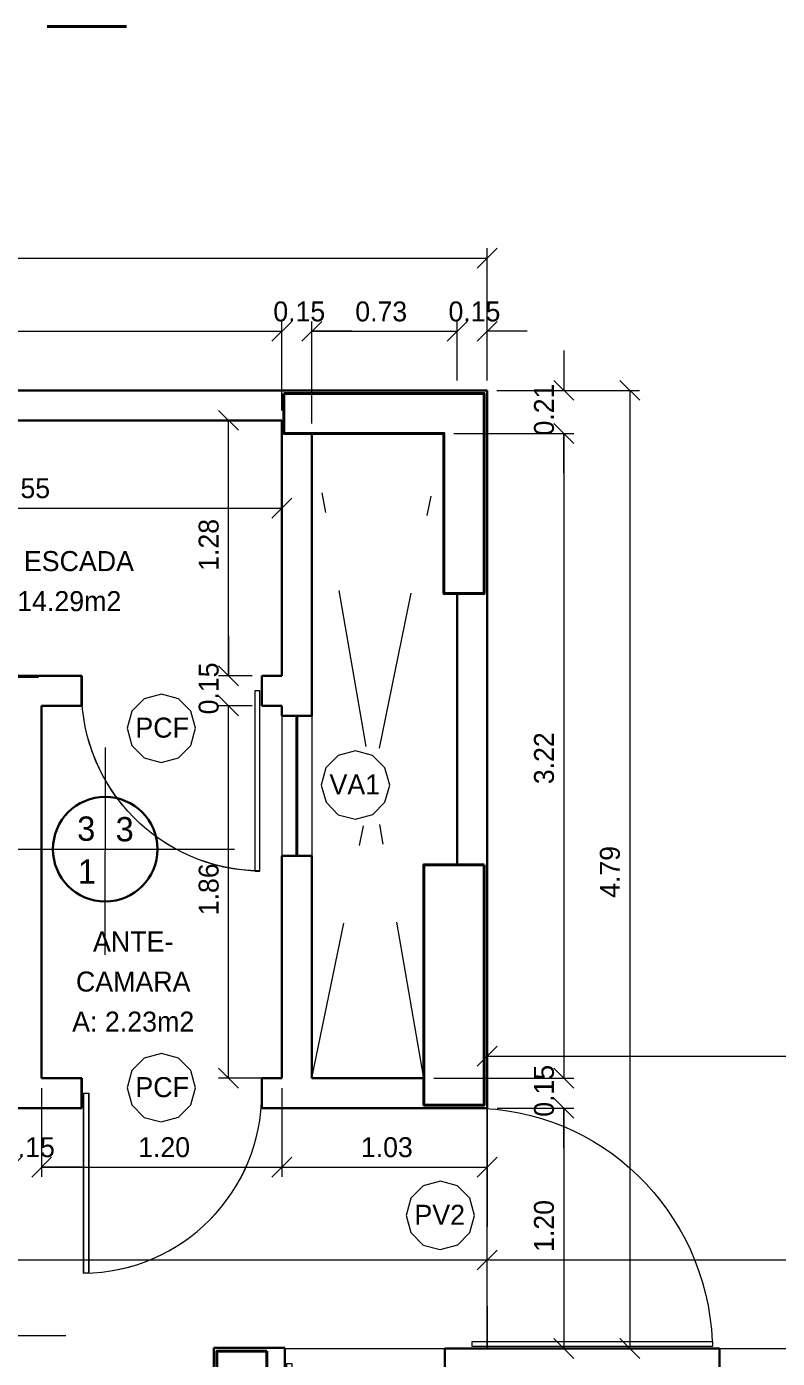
# Model space of a CAD drawing. Header units: metres. Extents: x 2.9 to 62.3, y 8 to 50.1.
# Drawn here: x 31.43 to 35.17, y 21.89 to 28.54 of the extents above; entities that cross this region are included whole.
import ezdxf
from ezdxf.enums import TextEntityAlignment as Align

# ---------------------------------------------------------------- set-up
doc = ezdxf.new("R2010")
doc.units = ezdxf.units.M
doc.header["$MEASUREMENT"] = 0
doc.linetypes.add('DGN Style 2', pattern=[0.98853, 0.593118, -0.395412])
doc.linetypes.add('DGN Style 4', pattern=[1.582636, 0.790824, -0.395412, 0.00098853, -0.395412])
doc.layers.get('Defpoints').update_dxf_attribs({"lineweight": 0})
for name, color, linetype, lineweight in [('Level 12', 7, 'Continuous', 0), ('Level 14', 7, 'Continuous', 0), ('Level 24-1', 7, 'Continuous', 0), ('Level 3', 7, 'Continuous', 0), ('Level 31', 7, 'Continuous', 0), ('Level 43', 7, 'Continuous', 0), ('Level 44', 7, 'Continuous', 0), ('Level 7', 7, 'Continuous', 0)]:
    doc.layers.add(name, color=color, linetype=linetype, lineweight=lineweight)
doc.styles.add('Style-INTL_ENGINEERING', font='INTL_ENGINEERING.shx')
doc.dimstyles.get("Standard").update_dxf_attribs({"dimtxt": 0.18, "dimasz": 0.18, "dimexe": 0.18, "dimexo": 0.0625, "dimgap": 0.09, "dimtad": 0, "dimtih": 1, "dimtoh": 1, "dimdec": 4, "dimzin": 1, "dimdsep": 46, "dimtxsty": 'Standard', "dimcen": 0, "dimadec": 0, "dimazin": 0, "dimtfac": 1, "dimtdec": 4, "dimtofl": 0, "dimtmove": 0, "dimatfit": 3, "dimfxl": 0, "dimtolj": 1, "dimtzin": 1, "dimarcsym": 0})

# ---------------------------------------------------------------- blocks, each defined once
blk = doc.blocks.new('PCF')
at = {"layer": 'Level 14', "color": 7, "linetype": 'Continuous', "lineweight": 13}
for p, q in [((32.5652, 25.224), (32.5653, 26.1241)), ((32.5653, 26.1241), (32.5902, 26.124)), ((32.5902, 26.124), (32.5902, 25.2241)), ((32.5902, 25.2241), (32.5652, 25.224))]:
    blk.add_line(p, q, dxfattribs=at)
blk.add_arc((32.6003, 25.224), 0.9, 90.63791, 180, dxfattribs=at)
at = {"layer": 'Level 7', "color": 7, "linetype": 'Continuous', "lineweight": 30}
for p, q in [((31.7002, 25.149), (31.7003, 25.2991)), ((32.6003, 25.149), (32.6003, 25.2991))]:
    blk.add_line(p, q, dxfattribs=at)
blk = doc.blocks.new('*U20')
at = {"layer": 'Level 14', "color": 7, "linetype": 'Continuous', "lineweight": 13}
for p, q in [((-0.39, 0.3613), (-0.365, 0.3614)), ((-0.39, -0.4386), (-0.39, 0.3613)), ((-0.365, 0.3614), (-0.365, -0.4386)), ((-0.365, -0.4386), (-0.39, -0.4386))]:
    blk.add_line(p, q, dxfattribs=at)
at = {"layer": 'Level 14', "color": 7, "linetype": 'Continuous', "lineweight": 13, "extrusion": (0, 0, -1)}
blk.add_arc((0.4, 0.3614), 0.8, 179.99984, 267.49235, dxfattribs=at)
at = {"layer": 'Level 7', "color": 7, "linetype": 'Continuous', "lineweight": 30}
for p, q in [((-0.4, 0.4386), (-0.4, 0.2886)), ((0.4, 0.4364), (0.4, 0.2864))]:
    blk.add_line(p, q, dxfattribs=at)
blk = doc.blocks.new('*D69')
at = {"layer": 'Defpoints'}
for p in [(30.4995, 27.3854), (33.7253, 27.3854), (27.2738, 26.7246), (33.7253, 26.7246)]:
    blk.add_point(p, dxfattribs=at)
at = {"layer": 'Level 43', "color": 2, "linetype": 'Continuous', "lineweight": 0}
for p, q in [((27.2241, 27.3357), (27.3236, 27.4352)), ((27.2738, 26.7741), (27.2738, 27.4349)), ((33.775, 27.4352), (33.6755, 27.3357)), ((33.7253, 26.7741), (33.7253, 27.4349)), ((27.2738, 27.3854), (33.7253, 27.3854))]:
    blk.add_line(p, q, dxfattribs=at)
at = {"layer": 'Level 43', "color": 2, "linetype": 'Continuous', "lineweight": 0, "style": 'Style-INTL_ENGINEERING'}
blk.add_text('6.45', height=0.0995, dxfattribs=at).set_placement((30.355, 27.4847), align=Align.MIDDLE_LEFT)
blk = doc.blocks.new('_Oblique')
at = {"color": 0, "linetype": 'ByBlock', "lineweight": -2}
blk.add_line((0.5, 0.5), (-0.5, -0.5), dxfattribs=at)
blk = doc.blocks.new('*D71')
at = {"layer": 'Defpoints'}
for p in [(30.062, 27.0195), (32.7002, 27.0195), (27.4238, 26.7246), (32.7002, 26.5746)]:
    blk.add_point(p, dxfattribs=at)
at = {"layer": 'Level 43', "color": 2, "linetype": 'Continuous', "lineweight": 0}
for p, q in [((27.3741, 26.9698), (27.4736, 27.0693)), ((27.4238, 26.7741), (27.4238, 27.069)), ((27.4238, 27.0195), (32.7002, 27.0195)), ((32.75, 27.0693), (32.6505, 26.9698)), ((32.7002, 26.6241), (32.7002, 27.069))]:
    blk.add_line(p, q, dxfattribs=at)
at = {"layer": 'Level 43', "color": 2, "linetype": 'Continuous', "lineweight": 0, "style": 'Style-INTL_ENGINEERING'}
blk.add_text('5.28', height=0.0995, dxfattribs=at).set_placement((29.9202, 27.1188), align=Align.MIDDLE_LEFT)
blk = doc.blocks.new('*D72')
at = {"layer": 'Defpoints'}
for p in [(32.7752, 27.0195), (32.8503, 27.0195), (32.7002, 26.5746), (32.8503, 26.5096)]:
    blk.add_point(p, dxfattribs=at)
at = {"layer": 'Level 43', "color": 2, "linetype": 'Continuous', "lineweight": 0}
for p, q in [((32.75, 27.0693), (32.6505, 26.9698)), ((32.6573, 27.0195), (32.7002, 27.0195)), ((32.7002, 26.6241), (32.7002, 27.069)), ((32.8005, 26.9698), (32.9, 27.0693)), ((32.8503, 26.5591), (32.8503, 27.069)), ((33.0498, 27.0195), (32.8503, 27.0195))]:
    blk.add_line(p, q, dxfattribs=at)
at = {"layer": 'Level 43', "color": 2, "linetype": 'Continuous', "lineweight": 0, "style": 'Style-INTL_ENGINEERING'}
blk.add_text('0.15', height=0.0995, dxfattribs=at).set_placement((32.6573, 27.1188), align=Align.MIDDLE_LEFT)
blk = doc.blocks.new('*D73')
at = {"layer": 'Defpoints'}
for p in [(33.2127, 27.0195), (33.5753, 27.0195), (33.5753, 26.7246), (32.8503, 26.5096)]:
    blk.add_point(p, dxfattribs=at)
at = {"layer": 'Level 43', "color": 2, "linetype": 'Continuous', "lineweight": 0}
for p, q in [((32.8005, 26.9698), (32.9, 27.0693)), ((32.8503, 26.5591), (32.8503, 27.069)), ((32.8503, 27.0195), (33.5753, 27.0195)), ((33.625, 27.0693), (33.5255, 26.9698)), ((33.5753, 26.7741), (33.5753, 27.069))]:
    blk.add_line(p, q, dxfattribs=at)
at = {"layer": 'Level 43', "color": 2, "linetype": 'Continuous', "lineweight": 0, "style": 'Style-INTL_ENGINEERING'}
blk.add_text('0.73', height=0.0995, dxfattribs=at).set_placement((33.0666, 27.1188), align=Align.MIDDLE_LEFT)
blk = doc.blocks.new('*D74')
at = {"layer": 'Defpoints'}
for p in [(33.6502, 27.0195), (33.7253, 27.0195), (33.5753, 26.7246), (33.7253, 26.7246)]:
    blk.add_point(p, dxfattribs=at)
at = {"layer": 'Level 43', "color": 2, "linetype": 'Continuous', "lineweight": 0}
for p, q in [((33.625, 27.0693), (33.5255, 26.9698)), ((33.5323, 27.0195), (33.5753, 27.0195)), ((33.5753, 26.7741), (33.5753, 27.069)), ((33.6755, 26.9698), (33.775, 27.0693)), ((33.7253, 26.7741), (33.7253, 27.069)), ((33.9248, 27.0195), (33.7253, 27.0195))]:
    blk.add_line(p, q, dxfattribs=at)
at = {"layer": 'Level 43', "color": 2, "linetype": 'Continuous', "lineweight": 0, "style": 'Style-INTL_ENGINEERING'}
blk.add_text('0.15', height=0.0995, dxfattribs=at).set_placement((33.5323, 27.1188), align=Align.MIDDLE_LEFT)
blk = doc.blocks.new('*D75')
at = {"layer": 'Defpoints'}
for p in [(33.7241, 26.7246), (34.4373, 24.3318), (33.7253, 21.9391), (34.4373, 21.9391)]:
    blk.add_point(p, dxfattribs=at)
at = {"layer": 'Level 43', "color": 2, "linetype": 'Continuous', "lineweight": 0}
for p, q in [((34.3876, 26.7744), (34.4871, 26.6749)), ((33.7736, 26.7246), (34.4868, 26.7246)), ((34.4373, 26.7246), (34.4373, 21.9391)), ((34.4871, 21.8893), (34.3876, 21.9888)), ((33.7748, 21.9391), (34.4868, 21.9391))]:
    blk.add_line(p, q, dxfattribs=at)
at = {"layer": 'Level 43', "color": 2, "linetype": 'Continuous', "lineweight": 0, "style": 'Style-INTL_ENGINEERING'}
blk.add_text('4.79', height=0.0995, rotation=90, dxfattribs=at).set_placement((34.3381, 24.1896), align=Align.MIDDLE_LEFT)
blk = doc.blocks.new('*D77')
at = {"layer": 'Defpoints'}
for p in [(33.5095, 26.5096), (34.1081, 24.8993), (33.4095, 23.289), (34.1081, 23.289)]:
    blk.add_point(p, dxfattribs=at)
at = {"layer": 'Level 43', "color": 2, "linetype": 'Continuous', "lineweight": 0}
for p, q in [((34.0584, 26.5594), (34.1579, 26.4599)), ((33.559, 26.5096), (34.1576, 26.5096)), ((34.1081, 26.5096), (34.1081, 23.289)), ((33.459, 23.289), (34.1576, 23.289)), ((34.1579, 23.2393), (34.0584, 23.3388))]:
    blk.add_line(p, q, dxfattribs=at)
at = {"layer": 'Level 43', "color": 2, "linetype": 'Continuous', "lineweight": 0, "style": 'Style-INTL_ENGINEERING'}
blk.add_text('3.22', height=0.0995, rotation=90, dxfattribs=at).set_placement((34.0089, 24.7575), align=Align.MIDDLE_LEFT)
blk = doc.blocks.new('*D78')
at = {"layer": 'Defpoints'}
for p in [(33.4095, 23.289), (34.1081, 23.214), (33.725, 23.139), (34.1081, 23.139)]:
    blk.add_point(p, dxfattribs=at)
at = {"layer": 'Level 43', "color": 2, "linetype": 'Continuous', "lineweight": 0}
for p, q in [((33.459, 23.289), (34.1576, 23.289)), ((34.1579, 23.2393), (34.0584, 23.3388)), ((34.1081, 23.3319), (34.1081, 23.289)), ((34.0584, 23.1888), (34.1579, 23.0893)), ((33.7745, 23.139), (34.1576, 23.139)), ((34.1081, 22.9395), (34.1081, 23.139))]:
    blk.add_line(p, q, dxfattribs=at)
at = {"layer": 'Level 43', "color": 2, "linetype": 'Continuous', "lineweight": 0, "style": 'Style-INTL_ENGINEERING'}
blk.add_text('0.15', height=0.0995, rotation=90, dxfattribs=at).set_placement((34.0089, 23.0961), align=Align.MIDDLE_LEFT)
blk = doc.blocks.new('*D79')
at = {"layer": 'Defpoints'}
for p in [(33.725, 23.139), (34.1081, 22.5391), (33.7253, 21.9391), (34.1081, 21.9391)]:
    blk.add_point(p, dxfattribs=at)
at = {"layer": 'Level 43', "color": 2, "linetype": 'Continuous', "lineweight": 0}
for p, q in [((34.0584, 23.1888), (34.1579, 23.0893)), ((33.7745, 23.139), (34.1576, 23.139)), ((34.1081, 23.139), (34.1081, 21.9391)), ((34.1579, 21.8893), (34.0584, 21.9888)), ((33.7748, 21.9391), (34.1576, 21.9391))]:
    blk.add_line(p, q, dxfattribs=at)
at = {"layer": 'Level 43', "color": 2, "linetype": 'Continuous', "lineweight": 0, "style": 'Style-INTL_ENGINEERING'}
blk.add_text('1.20', height=0.0995, rotation=90, dxfattribs=at).set_placement((34.0089, 22.4211), align=Align.MIDDLE_LEFT)
blk = doc.blocks.new('*D76')
at = {"layer": 'Defpoints'}
for p in [(33.7241, 26.7246), (34.1081, 26.6171), (33.5095, 26.5096), (34.1081, 26.5096)]:
    blk.add_point(p, dxfattribs=at)
at = {"layer": 'Level 43', "color": 2, "linetype": 'Continuous', "lineweight": 0}
for p, q in [((34.1081, 26.9241), (34.1081, 26.7246)), ((34.1579, 26.6749), (34.0584, 26.7744)), ((33.7736, 26.7246), (34.1576, 26.7246)), ((34.0584, 26.5594), (34.1579, 26.4599)), ((33.559, 26.5096), (34.1576, 26.5096)), ((34.1081, 26.3101), (34.1081, 26.5096))]:
    blk.add_line(p, q, dxfattribs=at)
at = {"layer": 'Level 43', "color": 2, "linetype": 'Continuous', "lineweight": 0, "style": 'Style-INTL_ENGINEERING'}
blk.add_text('0.21', height=0.0995, rotation=90, dxfattribs=at).set_placement((34.0089, 26.4992), align=Align.MIDDLE_LEFT)
blk = doc.blocks.new('*D90')
at = {"layer": 'Defpoints'}
for p in [(36.7049, 22.3806), (39.6846, 22.3806), (33.7253, 21.9391), (39.6846, 21.789)]:
    blk.add_point(p, dxfattribs=at)
at = {"layer": 'Level 43', "color": 2, "linetype": 'Continuous', "lineweight": 0}
for p, q in [((33.6755, 22.3308), (33.775, 22.4303)), ((33.7253, 21.9886), (33.7253, 22.4301)), ((39.7343, 22.4303), (39.6348, 22.3308)), ((39.6846, 21.8385), (39.6846, 22.4301)), ((33.7253, 22.3806), (39.6846, 22.3806))]:
    blk.add_line(p, q, dxfattribs=at)
at = {"layer": 'Level 43', "color": 2, "linetype": 'Continuous', "lineweight": 0, "style": 'Style-INTL_ENGINEERING'}
blk.add_text('5.96', height=0.0995, dxfattribs=at).set_placement((36.56, 22.4798), align=Align.MIDDLE_LEFT)
blk = doc.blocks.new('*D89')
at = {"layer": 'Defpoints'}
for p in [(30.5744, 22.3806), (33.7253, 22.3806), (27.4235, 21.9391), (33.7253, 21.9391)]:
    blk.add_point(p, dxfattribs=at)
at = {"layer": 'Level 43', "color": 2, "linetype": 'Continuous', "lineweight": 0}
for p, q in [((27.3738, 22.3308), (27.4733, 22.4303)), ((27.4235, 21.9886), (27.4235, 22.4301)), ((33.775, 22.4303), (33.6755, 22.3308)), ((33.7253, 21.9886), (33.7253, 22.4301)), ((27.4235, 22.3806), (33.7253, 22.3806))]:
    blk.add_line(p, q, dxfattribs=at)
at = {"layer": 'Level 43', "color": 2, "linetype": 'Continuous', "lineweight": 0, "style": 'Style-INTL_ENGINEERING'}
blk.add_text('6.30', height=0.0995, dxfattribs=at).set_placement((30.4256, 22.4798), align=Align.MIDDLE_LEFT)
blk = doc.blocks.new('*D110')
at = {"layer": 'Defpoints'}
for p in [(38.3698, 23.3987), (43.0143, 23.3987), (43.0143, 22.689), (33.7253, 21.9391)]:
    blk.add_point(p, dxfattribs=at)
at = {"layer": 'Level 43', "color": 2, "linetype": 'Continuous', "lineweight": 0}
for p, q in [((33.6755, 23.3489), (33.775, 23.4484)), ((33.7253, 21.9886), (33.7253, 23.4482)), ((43.064, 23.4484), (42.9645, 23.3489)), ((43.0143, 22.7385), (43.0143, 23.4482)), ((33.7253, 23.3987), (43.0143, 23.3987))]:
    blk.add_line(p, q, dxfattribs=at)
at = {"layer": 'Level 43', "color": 2, "linetype": 'Continuous', "lineweight": 0, "style": 'Style-INTL_ENGINEERING'}
blk.add_text('9.29', height=0.0995, dxfattribs=at).set_placement((38.2272, 23.4979), align=Align.MIDDLE_LEFT)
blk = doc.blocks.new('*D140')
at = {"layer": 'Defpoints'}
for p in [(30.1502, 26.5746), (32.7002, 26.5746), (31.4252, 26.1366), (32.7002, 26.1366)]:
    blk.add_point(p, dxfattribs=at)
at = {"layer": 'Level 43', "color": 2, "linetype": 'Continuous', "lineweight": 0}
for p, q in [((30.1502, 26.5251), (30.1502, 26.0871)), ((32.7002, 26.5251), (32.7002, 26.0871)), ((30.1005, 26.0869), (30.2, 26.1864)), ((32.75, 26.1864), (32.6505, 26.0869)), ((30.1502, 26.1366), (32.7002, 26.1366))]:
    blk.add_line(p, q, dxfattribs=at)
at = {"layer": 'Level 43', "color": 2, "linetype": 'Continuous', "lineweight": 0, "style": 'Style-INTL_ENGINEERING'}
blk.add_text('2.55', height=0.0995, dxfattribs=at).set_placement((31.2834, 26.2359), align=Align.MIDDLE_LEFT)
blk = doc.blocks.new('*D142')
at = {"layer": 'Defpoints'}
for p in [(31.3503, 23.289), (31.5003, 23.289), (31.4252, 22.8448), (31.5003, 22.8448)]:
    blk.add_point(p, dxfattribs=at)
at = {"layer": 'Level 43', "color": 2, "linetype": 'Continuous', "lineweight": 0}
for p, q in [((31.3503, 23.2395), (31.3503, 22.7953)), ((31.5003, 23.2395), (31.5003, 22.7953)), ((31.4, 22.8946), (31.3005, 22.7951)), ((31.4505, 22.7951), (31.55, 22.8946)), ((31.3073, 22.8448), (31.3503, 22.8448)), ((31.6998, 22.8448), (31.5003, 22.8448))]:
    blk.add_line(p, q, dxfattribs=at)
at = {"layer": 'Level 43', "color": 2, "linetype": 'Continuous', "lineweight": 0, "style": 'Style-INTL_ENGINEERING'}
blk.add_text('0.15', height=0.0995, dxfattribs=at).set_placement((31.3073, 22.9441), align=Align.MIDDLE_LEFT)
blk = doc.blocks.new('*D143')
at = {"layer": 'Defpoints'}
for p in [(31.5003, 23.289), (32.7002, 23.289), (32.1003, 22.8448), (32.7002, 22.8448)]:
    blk.add_point(p, dxfattribs=at)
at = {"layer": 'Level 43', "color": 2, "linetype": 'Continuous', "lineweight": 0}
for p, q in [((31.5003, 23.2395), (31.5003, 22.7953)), ((32.7002, 23.2395), (32.7002, 22.7953)), ((31.4505, 22.7951), (31.55, 22.8946)), ((32.75, 22.8946), (32.6505, 22.7951)), ((31.5003, 22.8448), (32.7002, 22.8448))]:
    blk.add_line(p, q, dxfattribs=at)
at = {"layer": 'Level 43', "color": 2, "linetype": 'Continuous', "lineweight": 0, "style": 'Style-INTL_ENGINEERING'}
blk.add_text('1.20', height=0.0995, dxfattribs=at).set_placement((31.9823, 22.9441), align=Align.MIDDLE_LEFT)
blk = doc.blocks.new('*D144')
at = {"layer": 'Defpoints'}
for p in [(32.7002, 23.289), (33.7253, 23.1372), (33.2127, 22.8448), (33.7253, 22.8448)]:
    blk.add_point(p, dxfattribs=at)
at = {"layer": 'Level 43', "color": 2, "linetype": 'Continuous', "lineweight": 0}
for p, q in [((32.7002, 23.2395), (32.7002, 22.7953)), ((33.7253, 23.0877), (33.7253, 22.7953)), ((32.6505, 22.7951), (32.75, 22.8946)), ((33.775, 22.8946), (33.6755, 22.7951)), ((32.7002, 22.8448), (33.7253, 22.8448))]:
    blk.add_line(p, q, dxfattribs=at)
at = {"layer": 'Level 43', "color": 2, "linetype": 'Continuous', "lineweight": 0, "style": 'Style-INTL_ENGINEERING'}
blk.add_text('1.03', height=0.0995, dxfattribs=at).set_placement((33.0948, 22.9441), align=Align.MIDDLE_LEFT)
blk = doc.blocks.new('*D146')
at = {"layer": 'Defpoints'}
for p in [(32.4334, 25.299), (32.6003, 25.299), (32.4334, 25.224), (32.6003, 25.149)]:
    blk.add_point(p, dxfattribs=at)
at = {"layer": 'Level 43', "color": 2, "linetype": 'Continuous', "lineweight": 0}
for p, q in [((32.4334, 25.4985), (32.4334, 25.299)), ((32.4832, 25.2493), (32.3837, 25.3488)), ((32.5508, 25.299), (32.3839, 25.299)), ((32.3837, 25.1988), (32.4832, 25.0993)), ((32.5508, 25.149), (32.3839, 25.149)), ((32.4334, 25.1061), (32.4334, 25.149))]:
    blk.add_line(p, q, dxfattribs=at)
at = {"layer": 'Level 43', "color": 2, "linetype": 'Continuous', "lineweight": 0, "style": 'Style-INTL_ENGINEERING'}
blk.add_text('0.15', height=0.0995, rotation=90, dxfattribs=at).set_placement((32.3342, 25.1061), align=Align.MIDDLE_LEFT)
blk = doc.blocks.new('*D147')
at = {"layer": 'Defpoints'}
for p in [(32.4334, 26.5746), (32.7002, 26.5746), (32.4334, 25.9368), (32.6003, 25.299)]:
    blk.add_point(p, dxfattribs=at)
at = {"layer": 'Level 43', "color": 2, "linetype": 'Continuous', "lineweight": 0}
for p, q in [((32.3837, 26.6244), (32.4832, 26.5249)), ((32.6508, 26.5746), (32.3839, 26.5746)), ((32.4334, 25.299), (32.4334, 26.5746)), ((32.4832, 25.2493), (32.3837, 25.3488)), ((32.5508, 25.299), (32.3839, 25.299))]:
    blk.add_line(p, q, dxfattribs=at)
at = {"layer": 'Level 43', "color": 2, "linetype": 'Continuous', "lineweight": 0, "style": 'Style-INTL_ENGINEERING'}
blk.add_text('1.28', height=0.0995, rotation=90, dxfattribs=at).set_placement((32.3342, 25.8232), align=Align.MIDDLE_LEFT)
blk = doc.blocks.new('*D145')
at = {"layer": 'Defpoints'}
for p in [(32.4334, 25.149), (32.6003, 25.149), (32.4334, 24.219), (32.7002, 23.289)]:
    blk.add_point(p, dxfattribs=at)
at = {"layer": 'Level 43', "color": 2, "linetype": 'Continuous', "lineweight": 0}
for p, q in [((32.3837, 25.1988), (32.4832, 25.0993)), ((32.5508, 25.149), (32.3839, 25.149)), ((32.4334, 23.289), (32.4334, 25.149)), ((32.4832, 23.2393), (32.3837, 23.3388)), ((32.6508, 23.289), (32.3839, 23.289))]:
    blk.add_line(p, q, dxfattribs=at)
at = {"layer": 'Level 43', "color": 2, "linetype": 'Continuous', "lineweight": 0, "style": 'Style-INTL_ENGINEERING'}
blk.add_text('1.86', height=0.0995, rotation=90, dxfattribs=at).set_placement((32.3342, 24.1027), align=Align.MIDDLE_LEFT)
blk = doc.blocks.new('*U383')
at = {"layer": 'Level 44', "color": 4, "linetype": 'Continuous', "lineweight": 0, "flags": 128}
blk.add_lwpolyline([(0.00342, 0), (0.00294, 0.00172), (0.00172, 0.00296), (0, 0.00342), (-0.00171, 0.00296), (-0.00296, 0.00172), (-0.00341, 0), (-0.00294, -0.00171), (-0.00172, -0.00295), (-0.00001, -0.00341), (0.00173, -0.00294), (0.00295, -0.00171)], close=True, dxfattribs=at)
at = {"layer": 'Level 44', "color": 4, "linetype": 'Continuous', "lineweight": 0, "style": 'Style-INTL_ENGINEERING'}
blk.add_text('PV2', height=0.001999, rotation=359.9999, dxfattribs=at).set_placement((-0.00259, -0.00093))
blk = doc.blocks.new('*U384')
at = {"layer": 'Level 44', "color": 4, "linetype": 'Continuous', "lineweight": 0, "flags": 128}
blk.add_lwpolyline([(0.00342, 0), (0.00294, 0.00172), (0.00172, 0.00296), (0, 0.00342), (-0.00171, 0.00296), (-0.00296, 0.00172), (-0.00341, 0), (-0.00294, -0.00171), (-0.00172, -0.00295), (-0.00001, -0.00341), (0.00173, -0.00294), (0.00295, -0.00171)], close=True, dxfattribs=at)
at = {"layer": 'Level 44', "color": 4, "linetype": 'Continuous', "lineweight": 0, "style": 'Style-INTL_ENGINEERING'}
blk.add_text('VA1', height=0.001999, rotation=359.9999, dxfattribs=at).set_placement((-0.00259, -0.00093))
blk = doc.blocks.new('*U385')
at = {"layer": 'Level 44', "color": 4, "linetype": 'Continuous', "lineweight": 0, "flags": 128}
blk.add_lwpolyline([(0.00342, 0), (0.00294, 0.00172), (0.00172, 0.00296), (0, 0.00342), (-0.00171, 0.00296), (-0.00296, 0.00172), (-0.00341, 0), (-0.00294, -0.00171), (-0.00172, -0.00295), (-0.00001, -0.00341), (0.00173, -0.00294), (0.00295, -0.00171)], close=True, dxfattribs=at)
at = {"layer": 'Level 44', "color": 4, "linetype": 'Continuous', "lineweight": 0, "style": 'Style-INTL_ENGINEERING'}
blk.add_text('PCF', height=0.001999, rotation=359.9999, dxfattribs=at).set_placement((-0.00259, -0.00093))
blk = doc.blocks.new('INDESP_1')
at = {"layer": 'Level 3', "color": 131, "linetype": 'Continuous', "lineweight": 0}
for p, q in [((0.01506, -0.01302), (0.01507, 0.01257)), ((0.00001, 0), (0.03099, 0))]:
    blk.add_line(p, q, dxfattribs=at)
at = {"layer": 'Level 3', "color": 131, "linetype": 'Continuous', "lineweight": 13}
blk.add_line((0.0221, 0), (0.02213, 0.00002), dxfattribs=at)
at = {"layer": 'Level 3', "color": 131, "linetype": 'Continuous', "lineweight": 30}
blk.add_circle((0.01505, 0.00001), 0.00645, dxfattribs=at)
at = {"layer": 'Level 3', "color": 131, "linetype": 'Continuous', "lineweight": 30, "style": 'Style-INTL_ENGINEERING'}
for s, p in [('3', (0.01159, 0.00105)), ('3', (0.01633, 0.00098)), ('1', (0.01167, -0.00425))]:
    blk.add_text(s, height=0.003, rotation=0, dxfattribs=at).set_placement(p)
blk = doc.blocks.new('INDESP_2')
at = {"layer": 'Level 3', "color": 131, "linetype": 'Continuous', "lineweight": 0}
for p, q in [((0.01506, -0.01302), (0.01507, 0.01257)), ((0.00001, 0), (0.03099, 0))]:
    blk.add_line(p, q, dxfattribs=at)
at = {"layer": 'Level 3', "color": 131, "linetype": 'Continuous', "lineweight": 13}
blk.add_line((0.0221, 0), (0.02213, 0.00002), dxfattribs=at)
at = {"layer": 'Level 3', "color": 131, "linetype": 'Continuous', "lineweight": 30}
blk.add_circle((0.01505, 0.00001), 0.00645, dxfattribs=at)
at = {"layer": 'Level 3', "color": 131, "linetype": 'Continuous', "lineweight": 30, "style": 'Style-INTL_ENGINEERING'}
for s, p in [('2', (0.01159, 0.00105)), ('3', (0.01633, 0.00098)), ('2', (0.01167, -0.00425))]:
    blk.add_text(s, height=0.003, rotation=0, dxfattribs=at).set_placement(p)
blk = doc.blocks.new('*U449')
at = {"layer": 'Level 3', "color": 2, "linetype": 'DGN Style 4', "lineweight": 40}
blk.add_line((-0.729, -2.874), (-0.729, 2.873), dxfattribs=at)
at = {"layer": 'Level 3', "color": 2, "linetype": 'Continuous', "lineweight": 13, "extrusion": (0, 0, -1), "flags": 128}
blk.add_lwpolyline([(0.228, 1.65), (0.228, -1.651), (-0.726, -0.002)], close=True, dxfattribs=at)
at = {"layer": 'Level 3', "color": 2, "linetype": 'Continuous', "lineweight": 30, "extrusion": (0, 0, -1), "style": 'Style-INTL_ENGINEERING'}
blk.add_text('F-4', height=0.3001, rotation=269.9993, dxfattribs=at).set_placement((-0.194, -0.038), align=Align.MIDDLE_CENTER)
at = {"layer": 'Level 3', "color": 2, "linetype": 'Continuous', "lineweight": 13, "extrusion": (0, 0, -1), "style": 'Style-INTL_ENGINEERING'}
blk.add_text('12', height=0.2, rotation=269.9993, dxfattribs=at).set_placement((0.448, -0.03), align=Align.MIDDLE_CENTER)
blk = doc.blocks.new('PCF_1')
at = {"color": 7, "linetype": 'Continuous', "lineweight": 13}
for p, q in [((32.5652, 25.224), (32.5653, 26.1241)), ((32.5653, 26.1241), (32.5902, 26.124)), ((32.5902, 26.124), (32.5902, 25.2241)), ((32.5902, 25.2241), (32.5652, 25.224))]:
    blk.add_line(p, q, dxfattribs=at)
at = {"color": 7, "linetype": 'Continuous', "lineweight": 30}
for p, q in [((31.7002, 25.149), (31.7003, 25.2991)), ((32.6003, 25.149), (32.6003, 25.2991))]:
    blk.add_line(p, q, dxfattribs=at)
at = {"color": 7, "linetype": 'Continuous', "lineweight": 13}
blk.add_arc((32.6003, 25.224), 0.9, 90.63791, 180, dxfattribs=at)
blk = doc.blocks.new('J140B')
at = {"color": 7, "linetype": 'Continuous', "lineweight": 30}
for p, q in [((0, 0), (0, 0.15)), ((0.7, 0), (0.7, 0.15))]:
    blk.add_line(p, q, dxfattribs=at)
at = {"color": 7, "linetype": 'Continuous', "lineweight": 0}
for p, q in [((0, 0.15), (0.7, 0.15)), ((0, 0), (0.7, 0))]:
    blk.add_line(p, q, dxfattribs=at)
at = {"color": 7, "linetype": 'Continuous', "lineweight": 40}
blk.add_line((0, 0.075), (0.7, 0.075), dxfattribs=at)

msp = doc.modelspace()

# ---------------------------------------------------------------- linework, layer by layer
at = {"layer": 'Level 14', "color": 131, "linetype": 'Continuous', "lineweight": 0}
for p, q in [((33.575, 23.1391), (33.725, 23.1391)), ((33.65, 21.9491), (33.6499, 21.9741)), ((33.6499, 21.9741), (34.85, 21.974)), ((34.85, 21.974), (34.8499, 21.9491)), ((33.575, 21.9391), (33.725, 21.9391)), ((34.8499, 21.9491), (33.65, 21.9491))]:
    msp.add_line(p, q, dxfattribs=at)
at = {"layer": 'Level 14', "color": 131, "linetype": 'Continuous', "lineweight": 0, "extrusion": (0, 0, -1)}
msp.add_ellipse((33.6499, 21.9208), major_axis=(0, 1.2183), ratio=0.985287, start_param=6.283183, end_param=7.810215, dxfattribs=at)
at = {"layer": 'Level 24-1', "color": 7, "linetype": 'DGN Style 2', "lineweight": 0, "flags": 128}
msp.add_lwpolyline([(33.7253, 21.9391), (38.0346, 21.939), (38.0346, 22.689), (46.8646, 22.689), (46.8646, 21.289), (50.6245, 21.289), (50.6245, 14.579), (49.9246, 14.579), (49.9246, 14.079), (49.3745, 13.529), (39.8467, 13.529), (39.2267, 12.909), (31.9114, 12.909), (31.6938, 13.1263), (29.3053, 13.1263), (29.0877, 12.909), (21.7724, 12.909), (21.1524, 13.529), (11.6245, 13.529), (11.0746, 14.079), (11.0746, 14.579), (10.3745, 14.579), (10.3745, 21.289), (14.1346, 21.289), (14.1346, 22.689), (22.9645, 22.689), (22.9645, 21.939), (27.2738, 21.939), (27.2738, 26.7246), (33.7241, 26.7246), (33.7253, 21.9391)], dxfattribs=at)
at = {"layer": 'Level 31', "color": 30, "linetype": 'Continuous', "lineweight": 0}
for p, q in [((33.725, 21.939), (33.725, 23.1372)), ((34.8854, 21.939), (37.8854, 21.939))]:
    msp.add_line(p, q, dxfattribs=at)
at = {"layer": 'Level 43', "color": 7, "linetype": 'Continuous', "lineweight": 30}
for p, q in [((30.7495, 26.7246), (33.7253, 26.7246)), ((30.7495, 26.5746), (32.7002, 26.5746)), ((32.7002, 25.299), (32.7002, 26.5746)), ((32.8503, 25.099), (32.8503, 26.5096)), ((33.5753, 25.7096), (33.5753, 24.3546)), ((31.3503, 25.299), (31.7003, 25.299)), ((32.6003, 25.299), (32.7002, 25.299)), ((31.5003, 23.289), (31.5003, 25.149)), ((31.5003, 25.149), (31.7002, 25.149)), ((32.6003, 25.149), (32.7002, 25.149)), ((32.7002, 25.099), (32.7002, 25.149)), ((32.7002, 23.289), (32.7002, 24.399)), ((32.8503, 23.289), (32.8503, 24.399)), ((31.5003, 23.289), (31.7003, 23.289)), ((32.6003, 23.289), (32.7002, 23.289)), ((32.8503, 23.289), (33.4095, 23.289)), ((27.4235, 23.139), (31.7002, 23.139)), ((32.6003, 23.139), (33.725, 23.139)), ((32.3595, 21.9413), (32.6395, 21.9413)), ((32.3595, 21.9413), (32.3595, 21.609))]:
    msp.add_line(p, q, dxfattribs=at)
at = {"layer": 'Level 43', "color": 253, "linetype": 'DGN Style 4', "lineweight": 0}
for p, q in [((33.4095, 23.289), (32.8503, 26.5096)), ((32.8503, 23.289), (33.5095, 26.5096))]:
    msp.add_line(p, q, dxfattribs=at)
at = {"layer": 'Level 43', "color": 131, "linetype": 'Continuous', "lineweight": 40, "flags": 128}
for points in [[(32.7095, 26.7096), (33.7095, 26.7096), (33.7095, 25.7096), (33.5095, 25.7096), (33.5095, 26.5096), (32.7095, 26.5096)], [(33.7095, 24.3546), (33.4095, 24.3546), (33.4095, 23.1546), (33.7095, 23.1546)], [(32.6245, 21.9246), (32.3745, 21.9246), (32.3745, 19.4046), (32.6245, 19.4046)]]:
    msp.add_lwpolyline(points, close=True, dxfattribs=at)
at = {"layer": 'Level 43', "color": 7, "linetype": 'Continuous', "lineweight": 30, "flags": 128}
msp.add_lwpolyline([(33.7253, 23.1372), (33.7253, 26.7246)], dxfattribs=at)
at = {"layer": 'Level 7', "color": 7, "linetype": 'Continuous', "lineweight": 30}
for p, q in [((32.6395, 21.9413), (32.7145, 21.9413)), ((33.5145, 21.939), (34.8854, 21.939)), ((34.8854, 21.939), (34.8854, 21.789))]:
    msp.add_line(p, q, dxfattribs=at)
at = {"layer": 'Level 7', "color": 7, "linetype": 'Continuous', "lineweight": 0}
msp.add_line((32.7145, 21.939), (33.5145, 21.939), dxfattribs=at)

# ---------------------------------------------------------------- block references
at = {"layer": 'Level 3', "color": 2, "linetype": 'Continuous', "lineweight": 13, "extrusion": (0, 0, -1), "xscale": 0.4998882411011977, "yscale": 0.4998882411011977, "zscale": 0.4998882411011977, "rotation": 270}
msp.add_blockref('*U449', (-30.4866, 28.1769), dxfattribs=at)
at = {"layer": 'Level 3', "color": 131, "linetype": 'Continuous', "lineweight": 30, "xscale": 40.50002794240174, "yscale": 40.50002794240174, "zscale": 40.50002794240174, "rotation": 0.0006587766262007}
for name, p in [('INDESP_1', (30.2299, 25.2925)), ('INDESP_1', (31.2083, 24.432)), ('INDESP_2', (30.3663, 22.0035))]:
    msp.add_blockref(name, p, dxfattribs=at)
at = {"layer": 'Level 43', "color": 41, "linetype": 'Continuous', "lineweight": 13, "yscale": -1}
msp.add_blockref('PCF_1', (0, 50.4474), dxfattribs=at)
at = {"layer": 'Level 43', "color": 7, "linetype": 'Continuous', "lineweight": 30, "xscale": 0.9999953433792164, "yscale": 0.9999953433792164, "rotation": 270}
msp.add_blockref('J140B', (32.7002, 25.099), dxfattribs=at)
at = {"layer": 'Level 43', "color": 41, "linetype": 'Continuous', "lineweight": 13, "rotation": 180}
msp.add_blockref('PCF_1', (64.3005, 48.4381), dxfattribs=at)
at = {"layer": 'Level 44', "color": 4, "linetype": 'Continuous', "lineweight": 0, "xscale": 50.00000000487893, "yscale": 50.00000000487893, "zscale": 50.00000000487893, "rotation": 0.0008004141529982}
for name, p in [('*U385', (32.098, 25.0364)), ('*U384', (33.0674, 24.7523)), ('*U385', (32.098, 23.2405)), ('*U383', (33.4916, 22.6027))]:
    msp.add_blockref(name, p, dxfattribs=at)
at = {"layer": 'Level 7', "color": 41, "linetype": 'Continuous', "lineweight": 13, "yscale": -1}
msp.add_blockref('PCF', (-0.0003, 50.4481), dxfattribs=at)
at = {"layer": 'Level 7', "color": 41, "linetype": 'Continuous', "lineweight": 13, "rotation": 180}
msp.add_blockref('PCF', (64.3002, 48.4381), dxfattribs=at)
at = {"layer": 'Level 7', "color": 7, "linetype": 'Continuous', "lineweight": 30}
msp.add_blockref('*U20', (33.1145, 21.5027), dxfattribs=at)

# ---------------------------------------------------------------- texts
at = {"layer": 'Level 12', "color": 2, "linetype": 'Continuous', "lineweight": 13, "char_height": 0.1, "attachment_point": 5, "line_spacing_factor": 1.200006, "style": 'Style-INTL_ENGINEERING'}
for s, insert in [('CX, ESCADA\\PA: 14.29m2\\P', (31.5563, 25.771)), ('ANTE-\\PCAMARA\\PA: 2.23m2\\P', (31.9575, 23.7707))]:
    msp.add_mtext(s, dxfattribs=dict(at, insert=insert))

# ---------------------------------------------------------------- dimensions: what is measured, and where the dimension line sits
at = {"layer": 'Level 43', "color": 2, "linetype": 'Continuous', "lineweight": 0}
for base, p1, p2, picture, middle in [((33.7253, 27.3854), (27.2738, 26.7246), (33.7253, 26.7246), '*D69', (30.4995, 27.3854)), ((32.7002, 27.0195), (27.4238, 26.7246), (32.7002, 26.5746), '*D71', (30.062, 27.0195)), ((33.57525, 27.0195392138), (32.85025, 26.5096296026), (33.57525, 26.7246292138), '*D73', (33.21275, 27.0195392138)), ((32.7002, 26.1366), (30.1502, 26.5746), (32.7002, 26.5746), '*D140', (31.4252, 26.1366)), ((43.0143, 23.3987), (33.7253, 21.9391), (43.0143, 22.689), '*D110', (38.3698, 23.3987)), ((32.7002, 22.8448), (31.5003, 23.289), (32.7002, 23.289), '*D143', (32.1003, 22.8448)), ((33.7253, 22.8448), (32.7002, 23.289), (33.7253, 23.1372), '*D144', (33.2127, 22.8448)), ((33.7253, 22.3806), (27.4235, 21.9391), (33.7253, 21.9391), '*D89', (30.5744, 22.3806)), ((39.6846, 22.3806), (33.7253, 21.9391), (39.6846, 21.789), '*D90', (36.7049, 22.3806))]:
    dim = msp.add_linear_dim(base=base, p1=p1, p2=p2, dimstyle='Standard', override={"dimtxt": 0.0995, "dimasz": 0.0995, "dimexe": 0.0495, "dimexo": 0.0495, "dimgap": 0.0495, "dimtad": 1, "dimtih": 0, "dimtoh": 0, "dimdec": 2, "dimzin": 3, "dimtxsty": 'Style-INTL_ENGINEERING', "dimblk": 'Oblique', "dimclre": 2, "dimtdec": 2, "dimatfit": 1, "dimfrac": 2, "dimtolj": 0, "dimtzin": 3, "dimlwe": 0}, dxfattribs=at)
    dim.commit()
    dim.dimension.update_dxf_attribs({"geometry": picture, "text_midpoint": middle})
for base, p1, p2, picture, middle in [((32.8503, 27.0195), (32.7002, 26.5746), (32.8503, 26.5096), '*D72', (32.7752, 27.0195)), ((33.7253, 27.0195), (33.5753, 26.7246), (33.7253, 26.7246), '*D74', (33.6502, 27.0195)), ((31.5003, 22.8448), (31.3503, 23.289), (31.5003, 23.289), '*D142', (31.4252, 22.8448))]:
    dim = msp.add_linear_dim(base=base, p1=p1, p2=p2, dimstyle='Standard', override={"dimtxt": 0.0995, "dimasz": 0.0995, "dimexe": 0.0495, "dimexo": 0.0495, "dimgap": 0.0495, "dimtad": 1, "dimtih": 0, "dimtoh": 0, "dimdec": 2, "dimzin": 3, "dimtxsty": 'Style-INTL_ENGINEERING', "dimblk": 'Oblique', "dimclre": 2, "dimtdec": 2, "dimatfit": 1, "dimfrac": 2, "dimtolj": 0, "dimtzin": 3, "dimlwe": 0}, dxfattribs=at)
    dim.commit()
    dim.dimension.update_dxf_attribs({"geometry": picture, "text_midpoint": middle, "dimtype": 160})
for base, p1, p2, angle, picture, middle in [((34.108141, 26.50963), (33.724111, 26.724629), (33.509526, 26.50963), 270, '*D76', (34.108141, 26.617129)), ((34.4373, 21.9391), (33.7241, 26.7246), (33.7253, 21.9391), 270, '*D75', (34.4373, 24.3318)), ((32.4334, 26.5746), (32.6003, 25.299), (32.7002, 26.5746), 90, '*D147', (32.4334, 25.9368)), ((34.1081, 23.289), (33.5095, 26.5096), (33.4095, 23.289), 270, '*D77', (34.1081, 24.8993)), ((32.4334, 25.149), (32.7002, 23.289), (32.6003, 25.149), 90, '*D145', (32.4334, 24.219)), ((34.1081, 21.9391), (33.725, 23.139), (33.7253, 21.9391), 270, '*D79', (34.1081, 22.5391))]:
    dim = msp.add_linear_dim(base=base, p1=p1, p2=p2, angle=angle, dimstyle='Standard', override={"dimtxt": 0.0995, "dimasz": 0.0995, "dimexe": 0.0495, "dimexo": 0.0495, "dimgap": 0.0495, "dimtad": 1, "dimtih": 0, "dimtoh": 0, "dimdec": 2, "dimzin": 3, "dimtxsty": 'Style-INTL_ENGINEERING', "dimblk": 'Oblique', "dimclre": 2, "dimtdec": 2, "dimatfit": 1, "dimfrac": 2, "dimtolj": 0, "dimtzin": 3, "dimlwe": 0}, dxfattribs=at)
    dim.commit()
    dim.dimension.update_dxf_attribs({"geometry": picture, "text_midpoint": middle})
for base, p1, p2, angle, picture, middle in [((32.4334, 25.299), (32.6003, 25.149), (32.6003, 25.299), 90, '*D146', (32.4334, 25.224)), ((34.1081, 23.139), (33.4095, 23.289), (33.725, 23.139), 270, '*D78', (34.1081, 23.214))]:
    dim = msp.add_linear_dim(base=base, p1=p1, p2=p2, angle=angle, dimstyle='Standard', override={"dimtxt": 0.0995, "dimasz": 0.0995, "dimexe": 0.0495, "dimexo": 0.0495, "dimgap": 0.0495, "dimtad": 1, "dimtih": 0, "dimtoh": 0, "dimdec": 2, "dimzin": 3, "dimtxsty": 'Style-INTL_ENGINEERING', "dimblk": 'Oblique', "dimclre": 2, "dimtdec": 2, "dimatfit": 1, "dimfrac": 2, "dimtolj": 0, "dimtzin": 3, "dimlwe": 0}, dxfattribs=at)
    dim.commit()
    dim.dimension.update_dxf_attribs({"geometry": picture, "text_midpoint": middle, "dimtype": 160})

doc.saveas('drawing.dxf')
